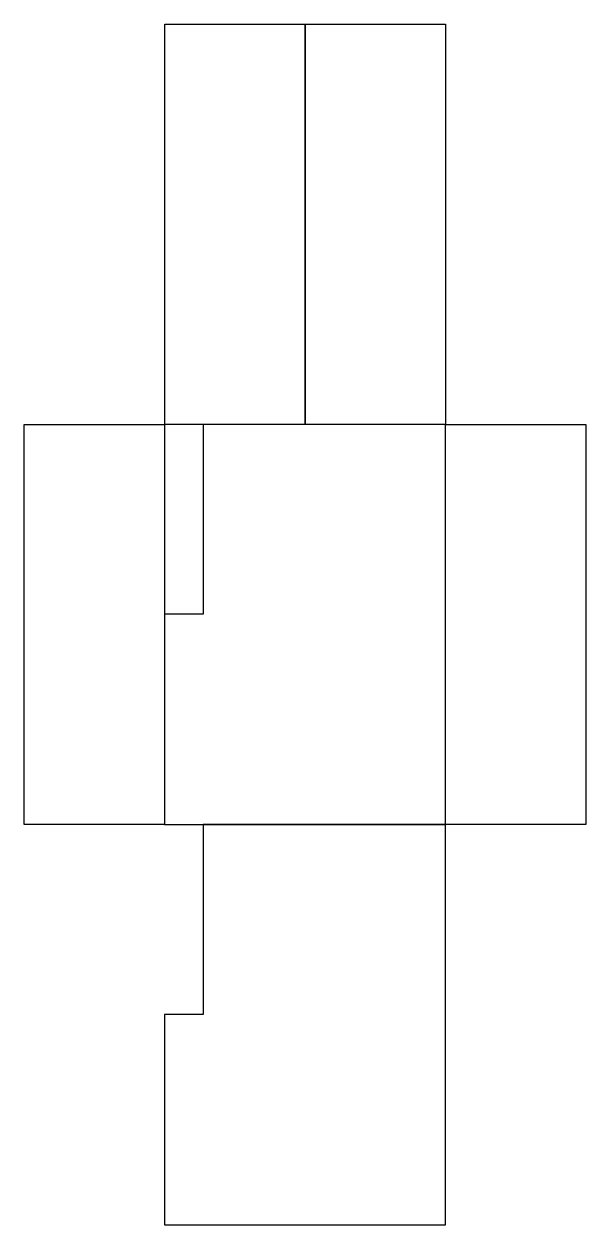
# Model space of a CAD drawing. Header units: metres. Extents: x -5 to 15, y -14.3 to 28.5.
import ezdxf

# ---------------------------------------------------------------- set-up
doc = ezdxf.new("R2010")
doc.units = ezdxf.units.M
doc.layers.add('adjacent', color=1, linetype='Continuous')
doc.layers.add('building', color=5, linetype='Continuous')

msp = doc.modelspace()

# ---------------------------------------------------------------- linework, layer by layer
at = {"layer": 'adjacent'}
for points in [[(0.01, 14.26), (0.01, 28.52), (5.01, 28.52), (5.01, 14.26)], [(5.01, 14.26), (5.01, 28.52), (10.01, 28.52), (10.01, 14.26)], [(-5, 0), (-5, 14.26), (0, 14.26), (0, 0)], [(10.01, 0), (10.01, 14.26), (15.01, 14.26), (15.01, 0)]]:
    msp.add_lwpolyline(points, close=True, dxfattribs=at)
at = {"layer": 'building'}
for points in [[(10.01, 14.26), (1.38, 14.26), (1.38, 7.5), (0, 7.5), (0, 0), (10.01, 0)], [(10.01, 0), (1.38, 0), (1.38, -6.76), (0, -6.76), (0, -14.26), (10.01, -14.26)]]:
    msp.add_lwpolyline(points, close=True, dxfattribs=at)

doc.saveas('drawing.dxf')
